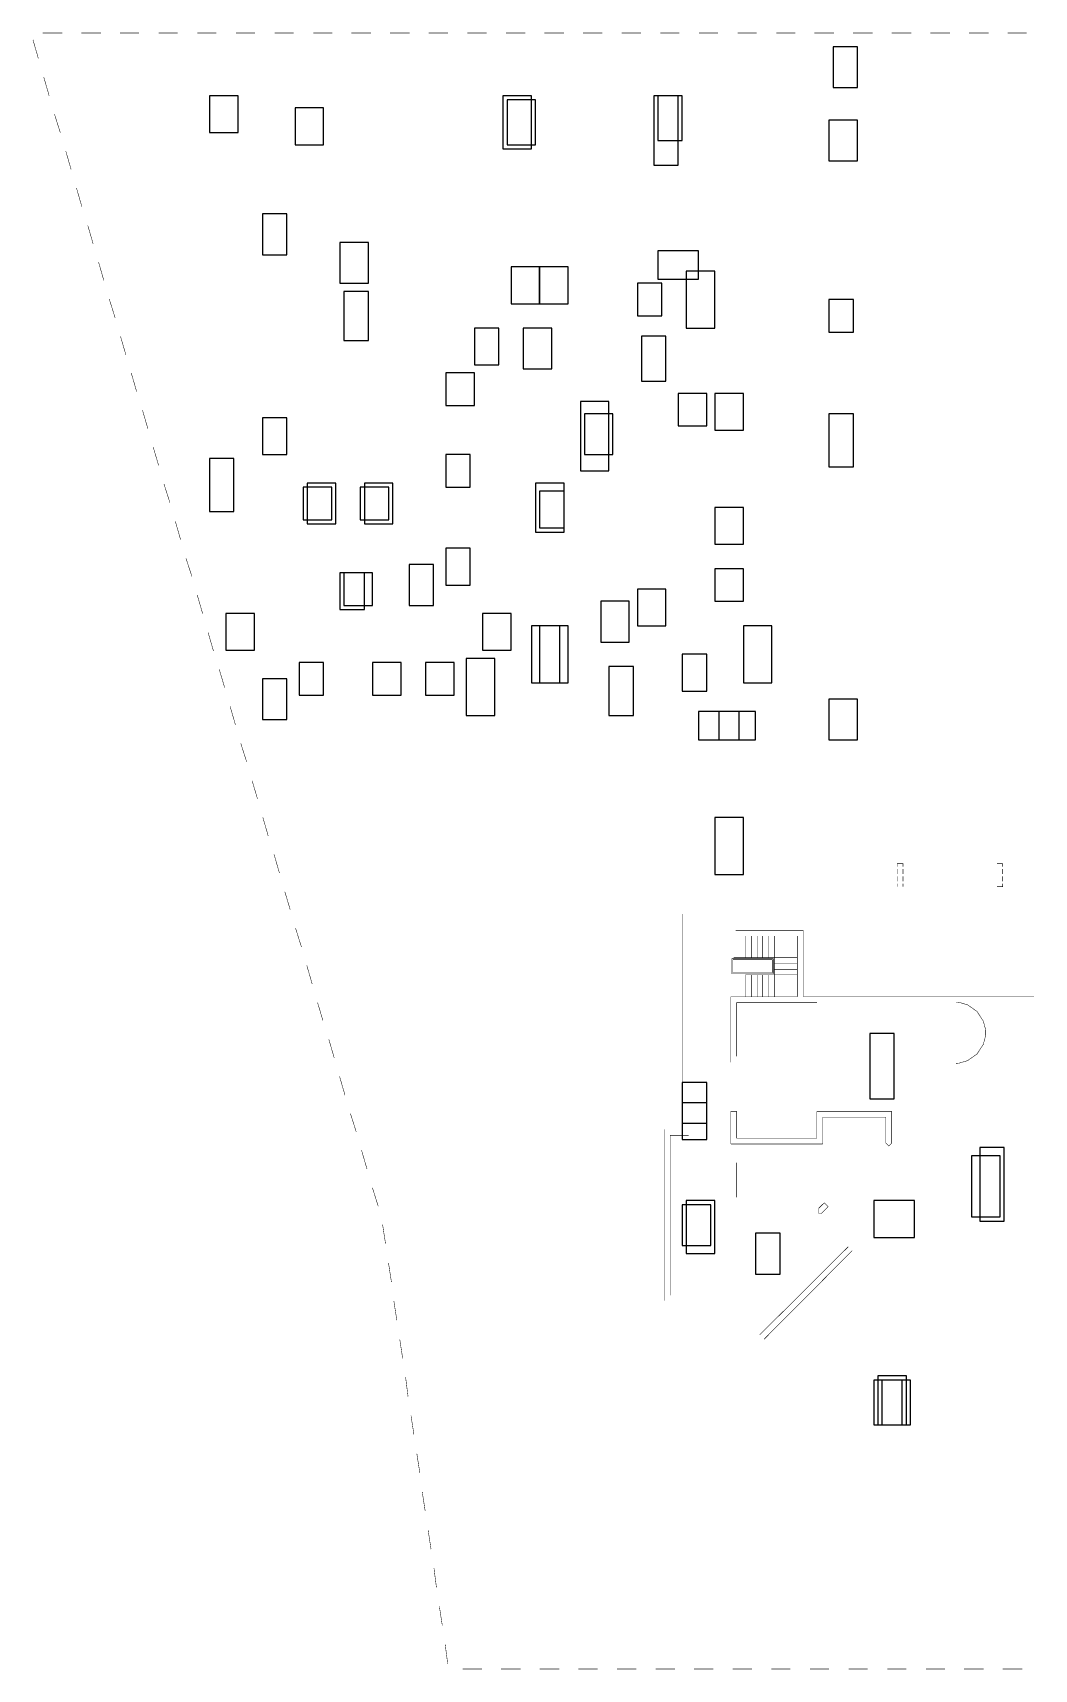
# Model space of a CAD drawing. Extents: x 36 to 202, y 68 to 209.
# Drawn here: x 36.2 to 122.9, y 67.8 to 209.4 of the extents above; entities that cross this region are included whole.
import ezdxf

# ---------------------------------------------------------------- set-up
doc = ezdxf.new("R2010")
doc.units = 0
doc.header["$MEASUREMENT"] = 0
doc.layers.add('C00-00-00-BLACK', color=7, linetype='Continuous')

msp = doc.modelspace()

# ---------------------------------------------------------------- linework, layer by layer
at = {"layer": 'C00-00-00-BLACK', "const_width": 0.0423}
for points in [[(36.2232, 209.338), (36.2232, 209.338)], [(39.5676, 209.338), (39.5676, 209.338)], [(42.9122, 209.338), (42.9122, 209.338)], [(46.2566, 209.338), (46.2566, 209.338)], [(49.6013, 209.338), (49.6013, 209.338)], [(52.9442, 209.338), (52.9442, 209.338)], [(56.2889, 209.338), (56.2889, 209.338)], [(59.6332, 209.338), (59.6332, 209.338)], [(62.9779, 209.338), (62.9779, 209.338)], [(66.3222, 209.338), (66.3222, 209.338)], [(69.6666, 209.338), (69.6666, 209.338)], [(73.0112, 209.338), (73.0112, 209.338)], [(76.3129, 209.338), (76.3129, 209.338)], [(79.6576, 209.338), (79.6576, 209.338)], [(83.0019, 209.338), (83.0019, 209.338)], [(86.3466, 209.338), (86.3466, 209.338)], [(89.6895, 209.338), (89.6895, 209.338)], [(93.0342, 209.338), (93.0342, 209.338)], [(96.3785, 209.338), (96.3785, 209.338)], [(99.7232, 209.338), (99.7232, 209.338)], [(103.068, 209.338), (103.068, 209.338)], [(106.412, 209.338), (106.412, 209.338)], [(109.757, 209.338), (109.757, 209.338)], [(113.058, 209.338), (113.058, 209.338)], [(116.403, 209.338), (116.403, 209.338)], [(119.747, 209.338), (119.747, 209.338)], [(36.9013, 206.332), (36.9013, 206.332)], [(37.8739, 203.116), (37.8739, 203.116)], [(38.8056, 199.941), (38.8056, 199.941)], [(39.7799, 196.723), (39.7799, 196.723)], [(40.7099, 193.506), (40.7099, 193.506)], [(41.6415, 190.331), (41.6415, 190.331)], [(42.6159, 187.113), (42.6159, 187.113)], [(43.5472, 183.896), (43.5472, 183.896)], [(44.5202, 180.721), (44.5202, 180.721)], [(45.4519, 177.504), (45.4519, 177.504)], [(46.3832, 174.286), (46.3832, 174.286)], [(47.3562, 171.111), (47.3562, 171.111)], [(48.2879, 167.895), (48.2879, 167.895)], [(49.2622, 164.677), (49.2622, 164.677)], [(50.1936, 161.502), (50.1936, 161.502)], [(51.1665, 158.284), (51.1665, 158.284)], [(52.0982, 155.067), (52.0982, 155.067)], [(53.0296, 151.892), (53.0296, 151.892)], [(54.0025, 148.675), (54.0025, 148.675)], [(54.9342, 145.457), (54.9342, 145.457)], [(55.9082, 142.282), (55.9082, 142.282)], [(56.8399, 139.065), (56.8399, 139.065)], [(57.7716, 135.847), (57.7716, 135.847)], [(58.7446, 132.672), (58.7446, 132.672)], [(59.6759, 129.456), (59.6759, 129.456)], [(60.6503, 126.238), (60.6503, 126.238)], [(61.5805, 123.063), (61.5805, 123.063)], [(62.5119, 119.845), (62.5119, 119.845)], [(63.4862, 116.629), (63.4862, 116.629)], [(64.4179, 113.454), (64.4179, 113.454)], [(65.3905, 110.236), (65.3905, 110.236)], [(66.3222, 107.018), (66.3222, 107.018)], [(66.8722, 103.759), (66.8722, 103.759)], [(67.3379, 100.458), (67.3379, 100.458)], [(67.8462, 97.1543), (67.8462, 97.1543)], [(68.3549, 93.8526), (68.3549, 93.8526)], [(68.8192, 90.5083), (68.8192, 90.5083)], [(69.3279, 87.2063), (69.3279, 87.2063)], [(69.7936, 83.9047), (69.7936, 83.9047)], [(70.3019, 80.6027), (70.3019, 80.6027)], [(70.8092, 77.301), (70.8092, 77.301)], [(71.2749, 73.9994), (71.2749, 73.9994)], [(71.7832, 70.696), (71.7832, 70.696)], [(72.5883, 67.776), (72.5883, 67.776)], [(75.9312, 67.776), (75.9312, 67.776)], [(79.2759, 67.776), (79.2759, 67.776)], [(82.6202, 67.776), (82.6202, 67.776)], [(85.9222, 67.776), (85.9222, 67.776)], [(89.2665, 67.776), (89.2665, 67.776)], [(92.6112, 67.776), (92.6112, 67.776)], [(95.9556, 67.776), (95.9556, 67.776)], [(99.2999, 67.776), (99.2999, 67.776)], [(102.645, 67.776), (102.645, 67.776)], [(105.989, 67.776), (105.989, 67.776)], [(109.334, 67.776), (109.334, 67.776)], [(112.677, 67.776), (112.677, 67.776)], [(116.021, 67.776), (116.021, 67.776)], [(119.366, 67.776), (119.366, 67.776)], [(122.71, 67.776), (122.71, 67.776)]]:
    msp.add_lwpolyline(points, close=True, dxfattribs=at)
for points in [[(36.2232, 208.745), (36.6889, 207.137)], [(38.7629, 209.338), (37.0692, 209.338)], [(42.1072, 209.338), (40.4139, 209.338)], [(45.4092, 209.338), (43.7582, 209.338)], [(48.7535, 209.338), (47.1029, 209.338)], [(52.0982, 209.338), (50.4472, 209.338)], [(55.4426, 209.338), (53.7916, 209.338)], [(58.7872, 209.338), (57.1362, 209.338)], [(62.1316, 209.338), (60.4806, 209.338)], [(65.4763, 209.338), (63.7826, 209.338)], [(68.8192, 209.338), (67.1269, 209.338)], [(72.1639, 209.338), (70.4716, 209.338)], [(75.5082, 209.338), (73.8145, 209.338)], [(78.8529, 209.338), (77.1592, 209.338)], [(82.1972, 209.338), (80.5035, 209.338)], [(85.4989, 209.338), (83.8482, 209.338)], [(88.8436, 209.338), (87.1926, 209.338)], [(92.1879, 209.338), (90.5372, 209.338)], [(95.5326, 209.338), (93.8816, 209.338)], [(98.8769, 209.338), (97.2263, 209.338)], [(102.222, 209.338), (100.569, 209.338)], [(105.565, 209.338), (103.872, 209.338)], [(108.909, 209.338), (107.217, 209.338)], [(112.254, 209.338), (110.56, 209.338)], [(115.598, 209.338), (113.905, 209.338)], [(118.943, 209.338), (117.249, 209.338)], [(122.245, 209.338), (120.594, 209.338)], [(37.1546, 205.529), (37.6206, 203.919)], [(38.0862, 202.311), (38.5932, 200.703)], [(39.0592, 199.136), (39.5249, 197.528)], [(39.9905, 195.918), (40.4566, 194.31)], [(40.9649, 192.701), (41.4306, 191.093)], [(41.8966, 189.526), (42.3609, 187.918)], [(42.8265, 186.309), (43.3352, 184.7)], [(43.8009, 183.092), (44.2666, 181.483)], [(44.7326, 179.917), (45.1982, 178.308)], [(45.7055, 176.699), (46.1712, 175.091)], [(46.6369, 173.483), (47.1029, 171.916)], [(47.5686, 170.308), (48.0769, 168.698)], [(48.5429, 167.09), (49.0086, 165.48)], [(49.4729, 163.872), (49.9816, 162.305)], [(50.4472, 160.697), (50.9129, 159.089)], [(51.3789, 157.479), (51.8446, 155.871)], [(52.3515, 154.263), (52.8175, 152.696)], [(53.2832, 151.088), (53.7489, 149.479)], [(54.2149, 147.87), (54.7232, 146.262)], [(55.1889, 144.653), (55.6549, 143.087)], [(56.1192, 141.478), (56.5848, 139.869)], [(57.0936, 138.261), (57.5592, 136.652)], [(111.026, 137.457), (111.534, 137.457), (111.534, 137.203)], [(111.026, 137.457), (111.026, 137.203)], [(120.171, 137.457), (119.662, 137.457)], [(120.171, 137.457), (120.171, 137.203)], [(111.026, 136.991), (111.026, 136.568)], [(111.026, 136.356), (111.026, 135.932)], [(111.534, 136.991), (111.534, 136.568)], [(111.534, 136.356), (111.534, 135.932)], [(120.171, 136.991), (120.171, 136.568)], [(120.171, 136.356), (120.171, 135.932)], [(58.0249, 135.044), (58.4909, 133.477)], [(111.026, 135.72), (111.026, 135.467)], [(111.534, 135.72), (111.534, 135.467)], [(120.171, 135.72), (120.171, 135.467), (119.662, 135.467)], [(92.4842, 133.096), (92.4842, 114.469)], [(58.9566, 131.869), (59.4639, 130.259)], [(102.898, 125.942), (102.898, 131.699), (97.0566, 131.699)], [(97.9029, 129.329), (97.9029, 131.191)], [(98.4112, 129.329), (98.4112, 131.191)], [(98.9182, 129.329), (98.9182, 131.191)], [(99.3842, 129.329), (99.3842, 131.191)], [(99.8926, 129.329), (99.8926, 131.191)], [(100.401, 129.329), (100.401, 131.191)], [(102.39, 131.191), (102.39, 125.942)], [(96.7176, 129.243), (100.316, 129.243), (100.316, 127.932)], [(96.7176, 127.932), (96.7176, 129.243)], [(96.8015, 128.016), (96.8015, 129.159)], [(96.8015, 129.159), (100.232, 129.159), (100.232, 128.016)], [(96.8872, 129.329), (100.401, 129.329), (100.401, 127.846), (97.9029, 127.846)], [(100.401, 129.329), (102.39, 129.329)], [(59.9295, 128.651), (60.3952, 127.043)], [(96.7176, 127.932), (100.316, 127.932)], [(96.8015, 128.016), (100.232, 128.016)], [(97.9029, 127.846), (97.9029, 125.942)], [(98.4112, 127.846), (98.4112, 125.942)], [(98.9182, 127.846), (98.9182, 125.942)], [(99.3842, 127.846), (99.3842, 125.942)], [(99.8926, 127.846), (99.8926, 125.942)], [(100.401, 128.82), (102.39, 128.82)], [(100.401, 128.312), (102.39, 128.312)], [(100.401, 127.846), (100.401, 125.942)], [(100.401, 127.846), (102.39, 127.846)], [(60.8612, 125.433), (61.3269, 123.868)], [(96.6336, 125.942), (102.39, 125.942)], [(96.6336, 125.942), (96.6336, 120.27)], [(97.1405, 120.777), (97.1405, 125.433), (104.083, 125.433)], [(102.898, 125.942), (122.88, 125.942)], [(116.118, 120.186), (116.371, 120.194), (117.124, 120.416), (117.941, 120.988), (118.489, 121.82), (118.689, 122.578), (118.689, 122.83), (118.689, 123.083), (118.489, 123.843), (117.941, 124.675), (117.124, 125.247), (116.371, 125.468), (116.118, 125.475)], [(61.8352, 122.258), (62.3013, 120.65)], [(62.7669, 119.042), (63.2312, 117.432)], [(63.6972, 115.867), (64.2056, 114.257)], [(97.1405, 116.036), (96.6336, 116.036), (96.6336, 113.199)], [(97.1405, 116.036), (97.1405, 113.707)], [(104.083, 116.036), (104.083, 113.707)], [(110.56, 116.036), (104.083, 116.036)], [(104.592, 115.528), (104.592, 113.199)], [(110.053, 113.284), (110.053, 115.528), (104.592, 115.528)], [(110.56, 116.036), (110.56, 113.284), (110.307, 113.029), (110.053, 113.284)], [(90.9175, 114.469), (90.9175, 99.6527)], [(91.3832, 100.119), (91.3832, 113.961), (92.9929, 113.961)], [(97.1405, 113.707), (104.083, 113.707)], [(64.6712, 112.649), (65.1372, 111.041)], [(96.6336, 113.199), (104.592, 113.199)], [(97.1405, 111.591), (97.1405, 108.585)], [(65.6029, 109.431), (66.1098, 107.823)], [(105.058, 107.781), (104.719, 108.119), (104.253, 107.654), (104.253, 107.188)], [(105.058, 107.781), (104.465, 107.188), (104.253, 107.188)], [(66.4916, 106.214), (66.7452, 104.563)], [(99.1306, 96.6886), (106.793, 104.309)], [(99.5109, 96.3083), (107.132, 103.97)], [(67.0003, 102.912), (67.2539, 101.261)], [(67.4645, 99.61), (67.7196, 97.9593)], [(67.9732, 96.3083), (68.2265, 94.6573)], [(68.4816, 93.0067), (68.6925, 91.3557)], [(68.9472, 89.7047), (69.2009, 88.054)], [(69.4545, 86.403), (69.7096, 84.7506)], [(69.9202, 83.1), (70.1753, 81.449)], [(70.4289, 79.798), (70.6822, 78.1473)], [(70.9359, 76.4963), (71.1482, 74.8453)], [(71.4015, 73.1943), (71.6566, 71.5437)], [(71.9102, 69.8927), (72.1222, 68.2417)], [(73.4342, 67.776), (75.0852, 67.776)], [(76.7362, 67.776), (78.4296, 67.776)], [(80.0806, 67.776), (81.7742, 67.776)], [(83.4249, 67.776), (85.1186, 67.776)], [(86.7696, 67.776), (88.4633, 67.776)], [(90.1139, 67.776), (91.8062, 67.776)], [(93.4586, 67.776), (95.1096, 67.776)], [(96.8015, 67.776), (98.4525, 67.776)], [(100.146, 67.776), (101.797, 67.776)], [(103.491, 67.776), (105.142, 67.776)], [(106.835, 67.776), (108.486, 67.776)], [(110.18, 67.776), (111.831, 67.776)], [(113.524, 67.776), (115.175, 67.776)], [(116.826, 67.776), (118.52, 67.776)], [(120.171, 67.776), (121.864, 67.776)]]:
    msp.add_lwpolyline(points, dxfattribs=at)
at = {"layer": 'C00-00-00-BLACK'}
for points in [[(105.481, 204.611), (107.597, 204.611), (107.597, 208.139), (105.481, 208.139), (105.481, 204.611)], [(51.5056, 200.731), (53.975, 200.731), (53.975, 203.906), (51.5056, 203.906), (51.5056, 200.731)], [(58.9139, 199.672), (61.3833, 199.672), (61.3833, 202.847), (58.9139, 202.847), (58.9139, 199.672)], [(76.9056, 199.319), (79.375, 199.319), (79.375, 203.906), (76.9056, 203.906), (76.9056, 199.319)], [(77.2583, 199.672), (79.7278, 199.672), (79.7278, 203.553), (77.2583, 203.553), (77.2583, 199.672)], [(89.9583, 197.908), (92.075, 197.908), (92.075, 203.906), (89.9583, 203.906), (89.9583, 197.908)], [(90.3111, 200.025), (92.4278, 200.025), (92.4278, 203.906), (90.3111, 203.906), (90.3111, 200.025)], [(105.128, 198.261), (107.597, 198.261), (107.597, 201.789), (105.128, 201.789), (105.128, 198.261)], [(56.0917, 190.147), (58.2083, 190.147), (58.2083, 193.675), (56.0917, 193.675), (56.0917, 190.147)], [(62.7944, 187.678), (65.2639, 187.678), (65.2639, 191.206), (62.7944, 191.206), (62.7944, 187.678)], [(90.3111, 188.031), (93.8389, 188.031), (93.8389, 190.5), (90.3111, 190.5), (90.3111, 188.031)], [(77.6111, 185.914), (80.0806, 185.914), (80.0806, 189.089), (77.6111, 189.089), (77.6111, 185.914)], [(80.0806, 185.914), (82.55, 185.914), (82.55, 189.089), (80.0806, 189.089), (80.0806, 185.914)], [(92.7806, 183.797), (95.25, 183.797), (95.25, 188.736), (92.7806, 188.736), (92.7806, 183.797)], [(63.1472, 182.739), (65.2639, 182.739), (65.2639, 186.972), (63.1472, 186.972), (63.1472, 182.739)], [(88.5472, 184.856), (90.6639, 184.856), (90.6639, 187.678), (88.5472, 187.678), (88.5472, 184.856)], [(105.128, 183.444), (107.244, 183.444), (107.244, 186.267), (105.128, 186.267), (105.128, 183.444)], [(74.4361, 180.622), (76.5528, 180.622), (76.5528, 183.797), (74.4361, 183.797), (74.4361, 180.622)], [(78.6694, 180.269), (81.1389, 180.269), (81.1389, 183.797), (78.6694, 183.797), (78.6694, 180.269)], [(88.9, 179.211), (91.0167, 179.211), (91.0167, 183.092), (88.9, 183.092), (88.9, 179.211)], [(71.9667, 177.094), (74.4361, 177.094), (74.4361, 179.917), (71.9667, 179.917), (71.9667, 177.094)], [(83.6083, 171.45), (86.0778, 171.45), (86.0778, 177.447), (83.6083, 177.447), (83.6083, 171.45)], [(92.075, 175.331), (94.5444, 175.331), (94.5444, 178.153), (92.075, 178.153), (92.075, 175.331)], [(95.25, 174.978), (97.7194, 174.978), (97.7194, 178.153), (95.25, 178.153), (95.25, 174.978)], [(56.0917, 172.861), (58.2083, 172.861), (58.2083, 176.036), (56.0917, 176.036), (56.0917, 172.861)], [(83.9611, 172.861), (86.4306, 172.861), (86.4306, 176.389), (83.9611, 176.389), (83.9611, 172.861)], [(105.128, 171.803), (107.244, 171.803), (107.244, 176.389), (105.128, 176.389), (105.128, 171.803)], [(71.9667, 170.039), (74.0833, 170.039), (74.0833, 172.861), (71.9667, 172.861), (71.9667, 170.039)], [(51.5056, 167.922), (53.6222, 167.922), (53.6222, 172.508), (51.5056, 172.508), (51.5056, 167.922)], [(59.6194, 167.217), (62.0889, 167.217), (62.0889, 170.039), (59.6194, 170.039), (59.6194, 167.217)], [(59.9722, 166.864), (62.4417, 166.864), (62.4417, 170.392), (59.9722, 170.392), (59.9722, 166.864)], [(64.5583, 167.217), (67.0278, 167.217), (67.0278, 170.039), (64.5583, 170.039), (64.5583, 167.217)], [(64.9111, 166.864), (67.3806, 166.864), (67.3806, 170.392), (64.9111, 170.392), (64.9111, 166.864)], [(79.7278, 166.158), (82.1972, 166.158), (82.1972, 170.392), (79.7278, 170.392), (79.7278, 166.158)], [(80.0806, 166.511), (82.1972, 166.511), (82.1972, 169.686), (80.0806, 169.686), (80.0806, 166.511)], [(95.25, 165.1), (97.7194, 165.1), (97.7194, 168.275), (95.25, 168.275), (95.25, 165.1)], [(71.9667, 161.572), (74.0833, 161.572), (74.0833, 164.747), (71.9667, 164.747), (71.9667, 161.572)], [(68.7917, 159.808), (70.9083, 159.808), (70.9083, 163.336), (68.7917, 163.336), (68.7917, 159.808)], [(95.25, 160.161), (97.7194, 160.161), (97.7194, 162.983), (95.25, 162.983), (95.25, 160.161)], [(62.7944, 159.456), (64.9111, 159.456), (64.9111, 162.631), (62.7944, 162.631), (62.7944, 159.456)], [(63.1472, 159.808), (65.6167, 159.808), (65.6167, 162.631), (63.1472, 162.631), (63.1472, 159.808)], [(85.3722, 156.633), (87.8417, 156.633), (87.8417, 160.161), (85.3722, 160.161), (85.3722, 156.633)], [(88.5472, 158.044), (91.0167, 158.044), (91.0167, 161.219), (88.5472, 161.219), (88.5472, 158.044)], [(52.9167, 155.928), (55.3861, 155.928), (55.3861, 159.103), (52.9167, 159.103), (52.9167, 155.928)], [(75.1417, 155.928), (77.6111, 155.928), (77.6111, 159.103), (75.1417, 159.103), (75.1417, 155.928)], [(79.375, 153.106), (81.8444, 153.106), (81.8444, 158.044), (79.375, 158.044), (79.375, 153.106)], [(80.0806, 153.106), (82.55, 153.106), (82.55, 158.044), (80.0806, 158.044), (80.0806, 153.106)], [(97.7194, 153.106), (100.189, 153.106), (100.189, 158.044), (97.7194, 158.044), (97.7194, 153.106)], [(59.2667, 152.047), (61.3833, 152.047), (61.3833, 154.869), (59.2667, 154.869), (59.2667, 152.047)], [(65.6167, 152.047), (68.0861, 152.047), (68.0861, 154.869), (65.6167, 154.869), (65.6167, 152.047)], [(70.2028, 152.047), (72.6722, 152.047), (72.6722, 154.869), (70.2028, 154.869), (70.2028, 152.047)], [(73.7306, 150.283), (76.2, 150.283), (76.2, 155.222), (73.7306, 155.222), (73.7306, 150.283)], [(86.0778, 150.283), (88.1944, 150.283), (88.1944, 154.517), (86.0778, 154.517), (86.0778, 150.283)], [(92.4278, 152.4), (94.5444, 152.4), (94.5444, 155.575), (92.4278, 155.575), (92.4278, 152.4)], [(56.0917, 149.931), (58.2083, 149.931), (58.2083, 153.458), (56.0917, 153.458), (56.0917, 149.931)], [(105.128, 148.167), (107.597, 148.167), (107.597, 151.694), (105.128, 151.694), (105.128, 148.167)], [(93.8389, 148.167), (97.3667, 148.167), (97.3667, 150.636), (93.8389, 150.636), (93.8389, 148.167)], [(95.6028, 148.167), (98.7778, 148.167), (98.7778, 150.636), (95.6028, 150.636), (95.6028, 148.167)], [(95.25, 136.525), (97.7194, 136.525), (97.7194, 141.464), (95.25, 141.464), (95.25, 136.525)], [(108.656, 117.122), (110.772, 117.122), (110.772, 122.767), (108.656, 122.767), (108.656, 117.122)], [(92.4278, 115.006), (94.5444, 115.006), (94.5444, 118.533), (92.4278, 118.533), (92.4278, 115.006)], [(92.4278, 113.594), (94.5444, 113.594), (94.5444, 116.769), (92.4278, 116.769), (92.4278, 113.594)], [(117.475, 106.892), (119.944, 106.892), (119.944, 112.183), (117.475, 112.183), (117.475, 106.892)], [(118.181, 106.539), (120.297, 106.539), (120.297, 112.889), (118.181, 112.889), (118.181, 106.539)], [(92.4278, 104.422), (94.8972, 104.422), (94.8972, 107.95), (92.4278, 107.95), (92.4278, 104.422)], [(92.7806, 103.717), (95.25, 103.717), (95.25, 108.303), (92.7806, 108.303), (92.7806, 103.717)], [(109.008, 105.128), (112.536, 105.128), (112.536, 108.303), (109.008, 108.303), (109.008, 105.128)], [(98.7778, 101.953), (100.894, 101.953), (100.894, 105.481), (98.7778, 105.481), (98.7778, 101.953)], [(109.008, 88.9), (111.478, 88.9), (111.478, 92.7806), (109.008, 92.7806), (109.008, 88.9)], [(109.361, 88.9), (111.831, 88.9), (111.831, 93.1333), (109.361, 93.1333), (109.361, 88.9)], [(109.714, 88.9), (112.183, 88.9), (112.183, 92.7806), (109.714, 92.7806), (109.714, 88.9)]]:
    msp.add_lwpolyline(points, close=True, dxfattribs=at)

doc.saveas('drawing.dxf')
